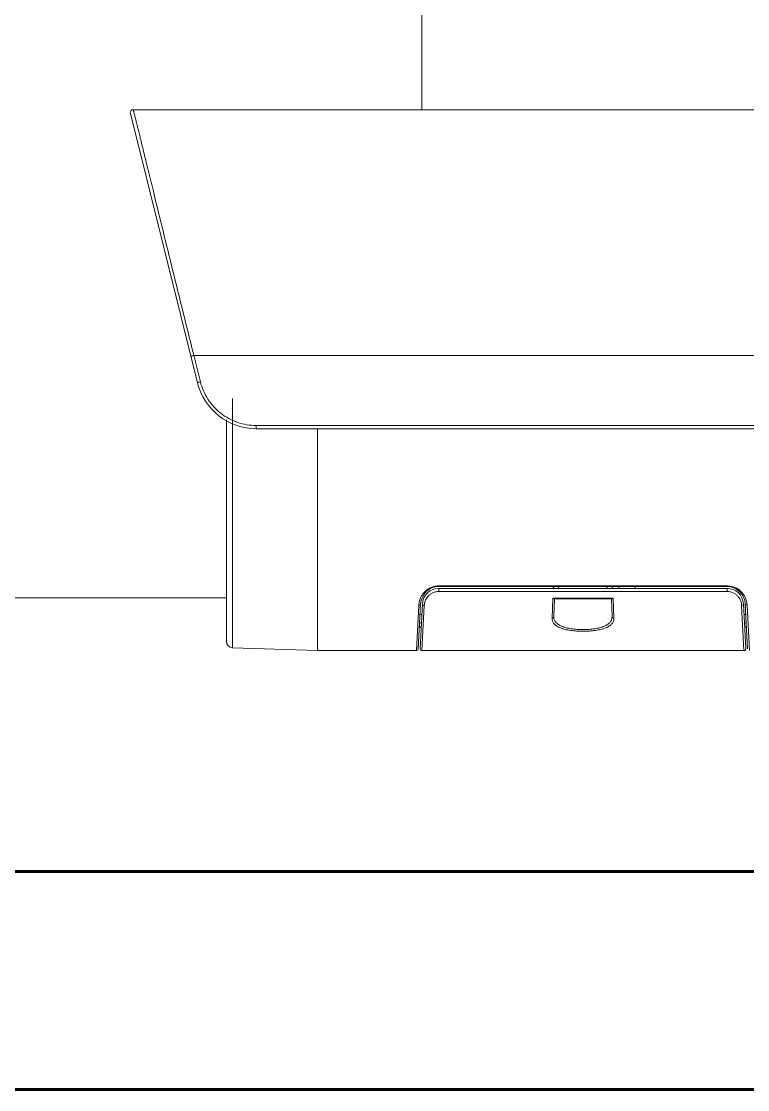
# Model space of a CAD drawing. Header units: metres. Extents: x 29 to 562, y -33 to 369.
# Drawn here: x 299.246 to 299.746, y 176.469 to 177.204 of the extents above; entities that cross this region are included whole.
import ezdxf

# ---------------------------------------------------------------- set-up
doc = ezdxf.new("R2010")
doc.units = ezdxf.units.M
doc.header["$LTSCALE"] = 2
for name, color, linetype, lineweight in [('001_Dark_1 10', 7, 'Continuous', 0), ('A-WALL', 7, 'Continuous', 60), ('S-WALL', 7, 'Continuous', 60), ('Tuberia', 1, 'Continuous', 9)]:
    doc.layers.add(name, color=color, linetype=linetype, lineweight=lineweight)

# ---------------------------------------------------------------- blocks, each defined once
blk = doc.blocks.new('Camaras')
at = {"layer": '001_Dark_1 10'}
for p, q in [((0.04703797121430853, 0.0132705408317122), (0.05121358562615796, 0.0132705408317122)), ((0.07803699246494489, 0.01327557939131907), (0.05204870850872112, 0.01327557939131907)), ((0.0750943789826124, 0.0007588750061984229), (0.07817204506500275, 0.01310271944916508)), ((0.0752605580225918, 0.00200800640911325), (0.03492872787660417, 0.00200800640911325)), ((0.07526355395356177, 0.002020086100486651), (0.0749597112373408, 0.0008015897974757991)), ((0.07349280341554731, 4.033913555190338e-05), (0.07349280253447432, -0.0113944382573834)), ((0.07376190345013356, -0.01111621827701015), (0.07376190345013356, -0.0009450638417831669)), ((0.03757063700498975, -0.00120511769111431), (0.07239404629370938, -0.00120511769111431)), ((0.07239340424479224, -0.00135153234427321), (0.03757290311040151, -0.00135153234427321)), ((0.06958628903828412, -0.00135153234427321), (0.06958628903828412, -0.01152465537384728)), ((0.06958628903828412, -0.01152465537384728), (0.06958628903828412, -0.00135153234427321)), ((0.07239329698489883, -0.001351532344216366), (0.07239329698489883, -0.001205117691739588)), ((0.05079515947096525, -0.008593421750305197), (0.05071192971615801, -0.008593421750305197)), ((0.06401966784403612, -0.008560082161210403), (0.05079515947096525, -0.008560082161210403)), ((0.05079515947096525, -0.008560082161210403), (0.05079515947096525, -0.008589263991467533)), ((0.06401966786302182, -0.008589263991467533), (0.05079515947096525, -0.008589263991467533)), ((0.05079516014711771, -0.008672776279723848), (0.06401966787427682, -0.008672776279723848)), ((0.05079516217551827, -0.008672776279723848), (0.05079516217551827, -0.008814196920326367)), ((0.05079516217551827, -0.008814196920326367), (0.06401966786984303, -0.008814196920326367)), ((0.0550163110543167, -0.008589263991467533), (0.05501339474096767, -0.008672776279723848)), ((0.0557620890216981, -0.008589263991467533), (0.05576500533510398, -0.008672776279723848)), ((0.05601554219981608, -0.008672776279723848), (0.05609905448801555, -0.008589263991467533)), ((0.0562939164854015, -0.008589263991126472), (0.0562939164854015, -0.008672776279155414)), ((0.0585209108487561, -0.008672776279155414), (0.0585209108487561, -0.008589263991126472)), ((0.05871577285239482, -0.008589263991126472), (0.05879928514048061, -0.008672776279155414)), ((0.06401966784403612, -0.008589263991467533), (0.06401966784403612, -0.008560082161210403)), ((0.06410289762465027, -0.008593421750305197), (0.06401966786302182, -0.008593421750305197)), ((0.06401966786984303, -0.008814196920326367), (0.06401966786984303, -0.008672776279723848)), ((0.05602238465439768, -0.009124757862736033), (0.05599079319011935, -0.01004109900421213)), ((0.05879244265327088, -0.009124757862736033), (0.05602238468918586, -0.009124757862736033)), ((0.05607425464341986, -0.009970076820508211), (0.05610303159988916, -0.009146012605157239)), ((0.05873833045114907, -0.009146012579691387), (0.05607650380443374, -0.009146012579691387)), ((0.05871179573995278, -0.009146012577701867), (0.05874057270057165, -0.00997007691225349)), ((0.05882403410913639, -0.01004109901523975), (0.05879244261853955, -0.009124757862736033)), ((0.04987803135946933, -0.009442922817953558), (0.0497695084589509, -0.01152465537396097)), ((0.04985296725021726, -0.01144552309258984), (0.04996118102474156, -0.009380681268709168)), ((0.05004457892050596, -0.009385050853012444), (0.049937052328346, -0.01143678045613683)), ((0.05002039114117451, -0.01152465537396097), (0.05012823363068719, -0.009456212035189537)), ((0.0646865965284178, -0.009456213136417091), (0.06479443271189211, -0.01152465537396097)), ((0.06487777506572456, -0.01143678147249716), (0.06477024845651158, -0.009385051544626322)), ((0.06485364630879076, -0.00938068113040913), (0.0649618600548365, -0.01144552240972985)), ((0.06504531906148259, -0.01152465537396097), (0.0649367833262886, -0.009442922284193855)), ((0.0499989313013316, -0.01025605931451423), (0.04991530440531733, -0.01025605931451423)), ((0.0499354185114953, -0.009872259305637954), (0.05001904540745272, -0.009872259305637954)), ((0.06479578193329871, -0.009872259305637954), (0.06487940882931298, -0.009872259305637954)), ((0.06489952293549095, -0.01025605931451423), (0.06481589603947668, -0.01025605931451423)), ((0.04990538749780171, -0.01044750268172834), (0.04998889817960617, -0.01044750268172834)), ((0.04990564693650867, -0.01044033479715267), (0.04998927383252294, -0.01044033479715267)), ((0.06482555350828534, -0.01044033479715267), (0.0649091804042996, -0.01044033479715267)), ((0.06482592916120211, -0.01044750268172834), (0.06490943984300657, -0.01044750268172834)), ((0.0569898522264225, -0.01152465537396097), (0.05002039114117451, -0.01152465537396097)), ((0.06479443271189211, -0.01152465537396097), (0.0578249751116573, -0.01152465537396097)), ((0.06958628903828412, -0.01152465537396097), (0.06504531906148259, -0.01152465537396097)), ((0.07349280253447432, -0.0113944382573834), (0.06958628902310693, -0.01152465537447256))]:
    blk.add_line(p, q, dxfattribs=at)
for centre, radius, start, end in [((0.05118048584296275, 0.0879685147974385), 0.07469798129918666, 270.025388610337, 270.665969999373), ((0.07803699246494489, 0.01313639224426311), 0.0001391871470614479, 345.9982458689151, 89.99999999967432), ((0.07239329698489883, 0.001432210596959749), 0.002783742941228958, 270.0022076457014, 346.0023923100215), ((0.05079515947096525, -0.009424386873860158), 0.0008351228823686875, 89.99999999967432, 177.0000927107294), ((0.05079515947096525, -0.009424386873860158), 0.0007516105941318188, 89.99994845323373, 177.0000181916543), ((0.05078685154177265, -0.009343470197762827), 0.0007834329763119524, 89.89496002361896, 91.35445622828053), ((0.05078683897914971, -0.009329508147658316), 0.0007694709736236234, 89.38043344653575, 89.89211864318742), ((0.06404163620072723, -0.009139634365538996), 0.0005799684175228615, 91.47828858320236, 92.17079771991222), ((0.06401966786984303, -0.009424386873860158), 0.0008351228823686875, 2.999916787318337, 90.00000046736344), ((0.06401966786984303, -0.009424386873860158), 0.0007516105941318188, 2.999929011534623, 89.99999966063227), ((0.06404207640690629, -0.009159728193225192), 0.0006000669190181703, 89.51120752683453, 91.47081005255212), ((0.07348352915602163, -0.01111621846646926), 0.0002783742941228959, 271.9090314770528, 359.9973928243572), ((0.05002045058859039, -0.01144114308570465), 8.351228823686875e-05, 177.0138028579511, 269.9150454092114), ((0.05741559236150806, -0.08348237022082117), 0.07195897428841591, 90.00651210619519, 90.33898836544216), ((0.05740540088680746, -0.08143734026967309), 0.06991394390143964, 89.65614904213385, 89.99835048621736), ((0.06479437675221789, -0.01144114308570465), 8.351228823686875e-05, 270.0842480316178, 2.986033373096751), ((0.065045257440147, -0.01144114308570465), 8.351228823686875e-05, 183.0376266189475, 270.0845041799481)]:
    blk.add_arc(centre, radius, start, end, dxfattribs=at)
for points, knots in [([(0.07526355979911159, 0.002020100155363025), (0.07548360026532919, 0.002906619708113567), (0.07581159107866142, 0.004229610089026892), (0.0762436983796988, 0.005978369817654539), (0.07655572883044215, 0.007245778406883119), (0.07685113601024796, 0.008448057781180296), (0.07712070098727963, 0.009547815258855508), (0.07735491570542763, 0.01050680560192063), (0.0775260280385055, 0.011203503548046), (0.07764153365343418, 0.01167213922528276), (0.07771089818066912, 0.01195850404630505), (0.07777004296247014, 0.01220539690334022), (0.07782358178809545, 0.01241530387105172), (0.07786916275847489, 0.01259248418372749), (0.07790518129746715, 0.01274118152579717), (0.077934252814714, 0.01286490836022836), (0.07795963635061298, 0.0129667624546812), (0.07798075381964509, 0.013049947487076), (0.07799776586659846, 0.01311680806057325), (0.07801078050471233, 0.01316939523317728), (0.07802059134172623, 0.01320962378568424), (0.07802770421920968, 0.01323876439121818), (0.07803255877007587, 0.01325718638767626), (0.07803474658010146, 0.01326696043210518), (0.07803636005218095, 0.01327187011062847), (0.07803614460726749, 0.0132737279780315), (0.07803727385913817, 0.01327560422859619), (0.07803699246500173, 0.01327557939131907)], [0, 0, 0, 0, 0.2363887297, 0.352748812, 0.4661822233, 0.5741824297, 0.6731476917, 0.7592195457, 0.8296593014, 0.858808513, 0.8841295164, 0.9059125682, 0.9245097817, 0.9401908058, 0.9532584957, 0.9641038761, 0.9730825493, 0.9804232053, 0.9863156494, 0.9909345228, 0.9944495264, 0.9970155353, 0.9987353755, 0.9993061471, 0.9996994643, 0.9999268934, 1, 1, 1, 1]), ([(0.0753956107362228, 0.001967049580201774), (0.07539581197090683, 0.001967856560071368), (0.07539173321271164, 0.001969727029830892), (0.07538616867526571, 0.001972389368489758), (0.07537363152817989, 0.001976625671630927), (0.07535720600816376, 0.00198186832969327), (0.07533605270720045, 0.001988041974726684), (0.07530347911335866, 0.001997087751448134), (0.07527790587050731, 0.002003693056764178), (0.07526055804646603, 0.002008006507850268)], [0, 0, 0, 0, 0.0176295325, 0.0680748994, 0.1566889963, 0.2822985056, 0.4406331427, 0.6210782565, 1, 1, 1, 1]), ([(0.0749597112373408, 0.0008015897974757991), (0.07488949796004363, 0.0005192630857493441), (0.07465348804225869, -2.646790730409521e-05), (0.07405295337520101, -0.0006816410081285085), (0.07327217074987402, -0.001106656765927028), (0.07268529594728079, -0.001204968552343644), (0.07239404629370938, -0.00120511769111431)], [0, 0, 0, 0, 0.2498676648, 0.499807996, 0.749854827, 1, 1, 1, 1]), ([(0.07495929816985836, 0.0007997191386550639), (0.07497670184989147, 0.0007953917992438164), (0.07500195800474785, 0.0007888664909785348), (0.07503389381167835, 0.0007800069357415396), (0.07505429437281919, 0.00077407978844235), (0.07507052882539256, 0.0007689163609541083), (0.07508361853405177, 0.000764659035354498), (0.07508960499848172, 0.0007616914262769114), (0.07509459781675787, 0.0007597525053881782), (0.07509435085972882, 0.0007587622115181603)], [0, 0, 0, 0, 0.3801851373, 0.5524982294, 0.7036670681, 0.8279585877, 0.9207547708, 0.9783632161, 1, 1, 1, 1]), ([(0.05076833312995177, -0.008560256116737719), (0.05063945894181643, -0.008563296076630422), (0.05039403251248586, -0.008625419713979454), (0.05015315980000423, -0.008809030509013382), (0.05002281797209207, -0.008981072343118512), (0.04995269240521338, -0.00910874099113812), (0.04990851357052861, -0.009237749797279093), (0.04989326355286039, -0.009324054152244798), (0.04988739496565131, -0.009366116253289647)], [0, 0, 0, 0, 0.2987941917, 0.5653844025, 0.6854970563, 0.7973739175, 0.9015619881, 1, 1, 1, 1]), ([(0.05079516186714272, -0.008814196301358379), (0.05074162425194118, -0.008814197295322401), (0.05063665679364249, -0.008827076470851125), (0.05049354267902117, -0.00888103393120332), (0.05037453268477066, -0.00895940327635003), (0.05025569803461849, -0.009078118023154502), (0.05016050121463422, -0.009244426107585468), (0.05013157685431224, -0.009388479167427022), (0.0501282336331883, -0.009456211704303996)], [0, 0, 0, 0, 0.1577407035, 0.3079234902, 0.44685039, 0.574306412, 0.8001930954, 1, 1, 1, 1]), ([(0.06468659652875886, -0.009456211621142074), (0.0646832656323113, -0.009388478391628041), (0.06465433875990811, -0.009244416084612794), (0.06455911552956195, -0.009078118527583001), (0.06444027939159014, -0.00895939243142152), (0.06432125774517772, -0.008881033973381136), (0.0641781527900207, -0.008827076588346472), (0.06407319619427199, -0.008814201932437982), (0.06401966786978619, -0.008814196269867125)], [0, 0, 0, 0, 0.1998080793, 0.4257082795, 0.553171008, 0.6921065672, 0.8422859407, 1, 1, 1, 1]), ([(0.06492762400694119, -0.00936629348998963), (0.0649217635095738, -0.009324257227518729), (0.06490624995512917, -0.009238006580602587), (0.06486204308703236, -0.009109179840123716), (0.06479275546519148, -0.008981218565196514), (0.06466248827797472, -0.008809429703120486), (0.06447344696425716, -0.008665934878450798), (0.06424266116187027, -0.008581903346708941), (0.06411322702388134, -0.008560236853242031), (0.0640471955385351, -0.008559683110064498)], [0, 0, 0, 0, 0.0982428421, 0.2023092543, 0.3138398234, 0.4335632739, 0.6999328639, 0.8471508441, 1, 1, 1, 1]), ([(0.05607650380625273, -0.009146012579691387), (0.05606761703216989, -0.009146012578611362), (0.05604821094743784, -0.009140583380343514), (0.05603119341395768, -0.009130808519586253), (0.05602238468918586, -0.009124757862736033)], [0, 0, 0, 0, 0.4540228977, 1, 1, 1, 1]), ([(0.0587383304530249, -0.009146012579691387), (0.058747217928385, -0.009146012578611362), (0.05876662434815216, -0.009140589821384992), (0.05878363600891134, -0.009130807163700183), (0.05879244265327088, -0.009124757862736033)], [0, 0, 0, 0, 0.4541000521, 1, 1, 1, 1]), ([(0.04987851276837318, -0.009442929481537021), (0.04989850791167783, -0.009443171299579944), (0.04993749707256256, -0.009433714044945418), (0.04996027218510335, -0.009397779085560387), (0.04996117900037689, -0.009380719613290012)], [0, 0, 0, 0, 0.5392804227, 1, 1, 1, 1]), ([(0.05012823366234898, -0.009456211147238491), (0.05010368611544891, -0.0094558107096816), (0.05006072005750184, -0.009440917258729087), (0.05004379867017406, -0.009400109034714887), (0.05004457846263222, -0.009385051239604536)], [0, 0, 0, 0, 0.6195196828, 1, 1, 1, 1]), ([(0.0646861091998403, -0.009456219707971059), (0.06470758193916026, -0.009455966696890528), (0.06474087353990399, -0.009445350170125266), (0.06476680915267252, -0.009412998205988288), (0.06477070058883783, -0.009393718394932193), (0.06477024907383111, -0.009385063352254974)], [0, 0, 0, 0, 0.5331156173, 0.7848391845, 1, 1, 1, 1]), ([(0.06493678331150932, -0.009442921726332543), (0.06491670977675312, -0.009443254468209261), (0.06487750547915994, -0.009433904554640549), (0.06485454547157588, -0.009397820298460147), (0.06485364635256019, -0.00938068196390418)], [0, 0, 0, 0, 0.5391317155, 1, 1, 1, 1]), ([(0.05882403410942061, -0.01004109902336836), (0.05882560240820567, -0.01008547144536465), (0.05881287646900546, -0.0101776148887609), (0.05873696354819913, -0.0103032152790945), (0.05860976582710009, -0.01040787349367633), (0.05843675718256236, -0.01049291725971102), (0.05822176104317123, -0.01055898590894344), (0.05797173144759427, -0.01060656694963313), (0.05769627555622492, -0.01063503437492841), (0.05740752973116514, -0.01064449829644332), (0.05711870691516197, -0.01063508911246913), (0.05684315734328038, -0.01060651486304209), (0.05659299017025887, -0.01055910516939207), (0.05637800992832354, -0.01049278001622156), (0.05620501252957411, -0.01040787847691149), (0.05607761895402064, -0.01030336616904037), (0.05600230449135779, -0.01017748356727566), (0.05598933911716131, -0.01008548582100843), (0.05599079319028988, -0.01004109900034678)], [0, 0, 0, 0, 0.0397320521, 0.0808745198, 0.1283020507, 0.1851705219, 0.2524102811, 0.3289974275, 0.4125955535, 0.4999746796, 0.587336126, 0.6709961091, 0.7476381598, 0.8148485879, 0.8717350237, 0.9191562284, 0.9602585491, 1, 1, 1, 1]), ([(0.05599079319028988, -0.01004109900034678), (0.05601132793032093, -0.01004125402513978), (0.05604375756183799, -0.01003055660581254), (0.05606903923376194, -0.009998526202906532), (0.05607393663518678, -0.009979183386036539), (0.05607425464262406, -0.009970076842961362)], [0, 0, 0, 0, 0.5157120237, 0.7711642575, 1, 1, 1, 1]), ([(0.05874057203556049, -0.009970057787853648), (0.05874209389946827, -0.0100139805606716), (0.05873032907953757, -0.01010455313539182), (0.05865957817803746, -0.01022918734358313), (0.0585393587518297, -0.01033324318015616), (0.05837590896248912, -0.0104178860125046), (0.05817289952790361, -0.0104833572558789), (0.05793703823593432, -0.01053049909901915), (0.05767747088475517, -0.01055863563331627), (0.05740557489406228, -0.01056797686467803), (0.05713383859875876, -0.0105583812721477), (0.05687471845106984, -0.01053002595486419), (0.05663949291579229, -0.01048273476740746), (0.05643718904815387, -0.01041717347047211), (0.05627443058773451, -0.0103324965148488), (0.05615480075226742, -0.01022857957602241), (0.05608436509493231, -0.01010424210684846), (0.05607272525963936, -0.01001389652444118), (0.05607425530672572, -0.009970057743799998)], [0, 0, 0, 0, 0.0412939037, 0.0836228233, 0.1316876043, 0.1886053244, 0.255541044, 0.3314680649, 0.4142443638, 0.5005880816, 0.5868786025, 0.6695131764, 0.7452395771, 0.8119592627, 0.868686944, 0.9165946161, 0.958784699, 1, 1, 1, 1]), ([(0.05882403410936377, -0.0100410990230273), (0.05880348956446824, -0.01004125411256496), (0.05877105072647737, -0.01003054780741763), (0.0587457817179029, -0.009998508615950641), (0.05874089046699282, -0.009979176360303654), (0.05874057270062849, -0.009970076912651393)], [0, 0, 0, 0, 0.5159650777, 0.77133953, 1, 1, 1, 1])]:
    blk.add_open_spline(points, degree=3, knots=knots, dxfattribs=at)
for points in [[(0.04988739496565131, -0.009366116253289647), (0.04988383097281712, -0.009391660565739812), (0.04988084631446554, -0.00941728515093132), (0.04987803135946933, -0.009442922817953558)], [(0.0649367833262886, -0.009442922284193855), (0.06493410680127454, -0.009417337151461425), (0.06493117607629983, -0.00939177182604567), (0.06492762400694119, -0.00936629348998963)]]:
    blk.add_open_spline(points, degree=3, dxfattribs=at)

msp = doc.modelspace()

# ---------------------------------------------------------------- linework, layer by layer
at = {"layer": 'A-WALL'}
msp.add_line((267.3645332225697, 176.4688134146973), (304.3645332225697, 176.4688134146973), dxfattribs=at)
at = {"layer": 'S-WALL'}
msp.add_line((299.9051423596255, 176.6188134146973), (297.6457514966816, 176.6188134146972), dxfattribs=at)
at = {"layer": 'Tuberia'}
for p, q in [((299.521638770806, 179.3810336138837), (299.521638770806, 177.1427928457658)), ((296.710691614769, 176.8071729368318), (299.3871258703372, 176.8071729368318))]:
    msp.add_line(p, q, dxfattribs=at)

# ---------------------------------------------------------------- block references
at = {"layer": 'Tuberia', "xscale": -15, "yscale": 15, "zscale": 15}
msp.add_blockref('Camaras', (300.4935544220892, 176.943659154896), dxfattribs=at)

doc.saveas('drawing.dxf')
